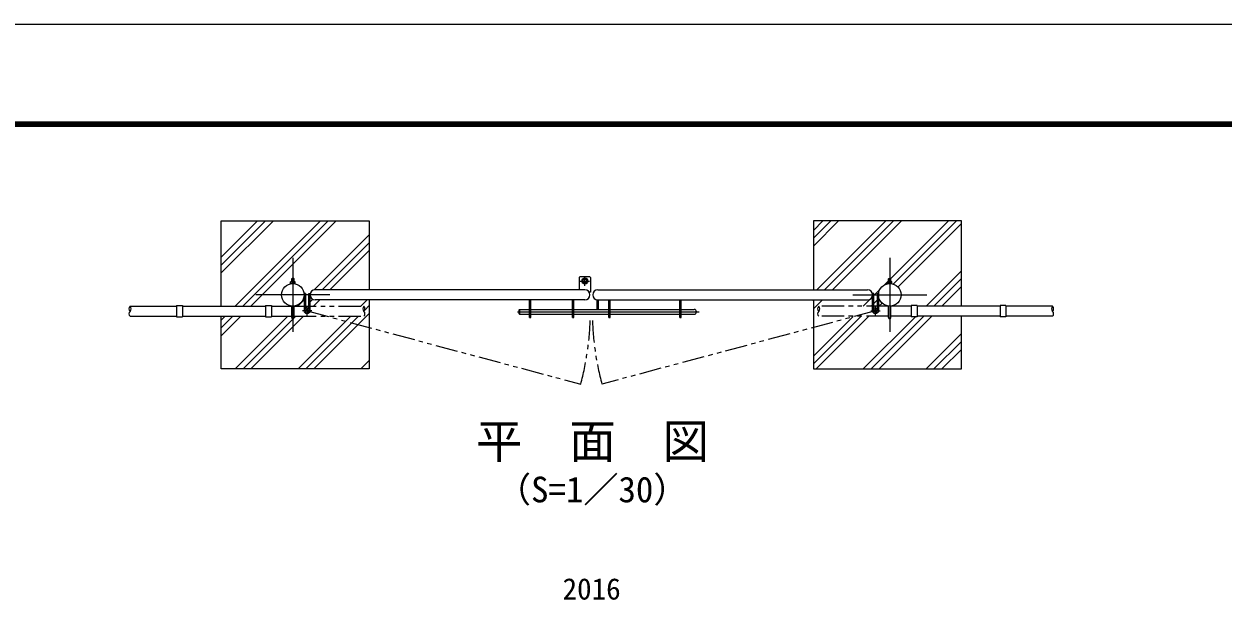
# Model space of a CAD drawing. Units: millimetres, scale not verified. Extents: x -6300 to 6300, y -4455 to 4455.
# Drawn here: x 0 to 4049, y 2511 to 4455 of the extents above; entities that cross this region are included whole.
import ezdxf
from ezdxf.enums import TextEntityAlignment as Align

# ---------------------------------------------------------------- set-up
doc = ezdxf.new("R2010")
doc.units = ezdxf.units.MM
doc.header["$LTSCALE"] = 30
for name, pattern in [('DASHED', [7.5, 6, -1.5]), ('USER1', [50.8, 31.75, -6.35, 6.35, -6.35]), ('USER2', [5, 2.5, -0.5, 0.5, -0.5, 0.5, -0.5])]:
    doc.linetypes.add(name, pattern=pattern)
for name, color, linetype, lineweight in [('0-0_D-STR1', 1, 'Continuous', 18), ('0-1_D-DCR-HCH', 7, 'Continuous', 9), ('0-2_D-STR4', 7, 'Continuous', 9), ('0-4_D-STR3', 3, 'Continuous', 13), ('0-5_D-STR-DIM', 7, 'Continuous', 9), ('0-8_D-TTL-TXT', 7, 'Continuous', 18), ('0-A_D-BMK', 2, 'USER1', 13), ('0-B_D-TTL', 7, 'Continuous', 9)]:
    doc.layers.add(name, color=color, linetype=linetype, lineweight=lineweight)
doc.styles.add('ＭＳ ゴシック', font='')
doc.styles.get('ＭＳ ゴシック').set_extended_font_data('MS Gothic')

msp = doc.modelspace()

# ---------------------------------------------------------------- linework, layer by layer
at = {"layer": '0-0_D-STR1'}
for p, q in [((1893.96, 3558.05), (982.96, 3558.05)), ((1893.96, 3524.05), (982.96, 3524.05)), ((1937.46, 3558.05), (2848.46, 3558.05)), ((1937.46, 3524.05), (2848.46, 3524.05)), ((357.81, 3502.9), (515.31, 3502.9)), ((535.31, 3502.9), (815.31, 3502.9)), ((835.31, 3502.9), (903.81, 3502.9)), ((2996.11, 3502.9), (2927.61, 3502.9)), ((3296.11, 3502.9), (3016.11, 3502.9)), ((3473.61, 3502.9), (3316.11, 3502.9)), ((357.81, 3468.9), (515.31, 3468.9)), ((535.31, 3468.9), (815.31, 3468.9)), ((835.31, 3468.9), (903.81, 3468.9)), ((2996.11, 3468.9), (2927.61, 3468.9)), ((3296.11, 3468.9), (3016.11, 3468.9)), ((3473.61, 3468.9), (3316.11, 3468.9))]:
    msp.add_line(p, q, dxfattribs=at)
at = {"layer": '0-0_D-STR1', "linetype": 'USER2', "lineweight": 13}
for p, q in [((911.81, 3502.9), (1147.81, 3502.9)), ((2919.61, 3502.9), (2683.61, 3502.9)), ((911.81, 3468.9), (1147.81, 3468.9)), ((2919.61, 3468.9), (2683.61, 3468.9))]:
    msp.add_line(p, q, dxfattribs=at)
at = {"layer": '0-0_D-STR1'}
for centre in [(907.81, 3541.05), (2923.61, 3541.05)]:
    msp.add_circle(centre, 38.15, dxfattribs=at)
for centre, start, end in [((982.96, 3541.05), 90, 270), ((1893.96, 3541.05), 270, 90), ((1937.46, 3541.05), 90, 270), ((2848.46, 3541.05), 270, 90)]:
    msp.add_arc(centre, 17, start, end, dxfattribs=at)
at = {"layer": '0-1_D-DCR-HCH'}
for p, q in [((665.71, 3614.95), (841.81, 3791.05)), ((665.71, 3641.47), (815.29, 3791.05)), ((665.71, 3667.98), (788.78, 3791.05)), ((712.76, 3502.9), (1000.91, 3791.05)), ((739.28, 3502.9), (1027.43, 3791.05)), ((765.79, 3502.9), (1053.94, 3791.05)), ((2665.71, 3705.76), (2751, 3791.05)), ((2665.71, 3732.28), (2724.48, 3791.05)), ((2665.71, 3758.79), (2697.97, 3791.05)), ((2677.1, 3558.05), (2910.1, 3791.05)), ((2703.61, 3558.05), (2936.61, 3791.05)), ((2730.13, 3558.05), (2963.13, 3791.05)), ((2927.06, 3595.88), (3122.23, 3791.05)), ((2935.07, 3577.38), (3148.75, 3791.05)), ((2951.35, 3567.14), (3165.71, 3781.5)), ((979.7, 3557.71), (1165.71, 3743.72)), ((1006.56, 3558.05), (1165.71, 3717.2)), ((1033.07, 3558.05), (1165.71, 3690.68)), ((3046.21, 3502.9), (3165.71, 3622.4)), ((2906.08, 3574.9), (2916.11, 3584.93)), ((2916.41, 3585.23), (2919.61, 3588.43)), ((3072.73, 3502.9), (3165.71, 3595.88)), ((3099.25, 3502.9), (3165.71, 3569.36)), ((924.89, 3502.9), (945.96, 3523.97)), ((965.96, 3543.97), (966.3, 3544.31)), ((965.96, 3517.45), (974.72, 3526.21)), ((977.92, 3502.9), (999.07, 3524.05)), ((1137.02, 3502.9), (1158.17, 3524.05)), ((2665.71, 3493.63), (2696.13, 3524.05)), ((2665.71, 3520.15), (2669.61, 3524.05)), ((2834.08, 3502.9), (2858.79, 3527.61)), ((2861.9, 3530.72), (2865.46, 3534.28)), ((2869.96, 3512.26), (2880.96, 3523.26)), ((2885.46, 3527.76), (2887.35, 3529.65)), ((1150.36, 3489.72), (1165.71, 3505.07)), ((2860.6, 3502.9), (2865.46, 3507.76)), ((2887.11, 3502.9), (2897.58, 3513.37)), ((665.71, 3402.82), (731.79, 3468.9)), ((665.71, 3429.33), (705.28, 3468.9)), ((665.71, 3455.85), (678.76, 3468.9)), ((713.04, 3291.05), (890.89, 3468.9)), ((739.56, 3291.05), (909.37, 3460.86)), ((766.07, 3291.05), (943.92, 3468.9)), ((911.49, 3462.98), (917.41, 3468.9)), ((2665.71, 3308.01), (2826.6, 3468.9)), ((2675.26, 3291.05), (2853.11, 3468.9)), ((2834.36, 3291.05), (3010.21, 3466.9)), ((2860.88, 3291.05), (3038.73, 3468.9)), ((2887.4, 3291.05), (3065.25, 3468.9)), ((3046.49, 3291.05), (3165.71, 3410.27)), ((3073.01, 3291.05), (3165.71, 3383.75)), ((3099.53, 3291.05), (3165.71, 3357.23)), ((1137.31, 3291.05), (1165.71, 3319.45)), ((1163.82, 3291.05), (1165.71, 3292.94))]:
    msp.add_line(p, q, dxfattribs=at)
for points in [[(2869.96, 3538.78), (2872.23, 3541.05), (2889.9, 3558.72)], [(925.17, 3291.05), (1086.3, 3452.18), (1103.02, 3468.9)], [(951.69, 3291.05), (1107.22, 3446.58), (1129.54, 3468.9)], [(978.21, 3291.05), (1128.14, 3440.98), (1165.71, 3478.55)], [(2665.71, 3334.53), (2797.32, 3466.15), (2800.08, 3468.9)]]:
    msp.add_lwpolyline(points, dxfattribs=at)
at = {"layer": '0-2_D-STR4'}
for p, q in [((1165.71, 3791.05), (1165.71, 3558.05)), ((2665.71, 3791.05), (2665.71, 3558.05))]:
    msp.add_line(p, q, dxfattribs=at)
for points in [[(665.71, 3502.9), (665.71, 3791.05), (1165.71, 3791.05)], [(3165.71, 3502.9), (3165.71, 3791.05), (2665.71, 3791.05)], [(1165.71, 3524.05), (1165.71, 3291.05), (665.71, 3291.05), (665.71, 3468.9)], [(2665.71, 3524.05), (2665.71, 3291.05), (3165.71, 3291.05), (3165.71, 3468.9)]]:
    msp.add_lwpolyline(points, dxfattribs=at)
at = {"layer": '0-4_D-STR3'}
for p, q in [((900.31, 3579.2), (900.31, 3585)), ((915.31, 3579.2), (900.31, 3579.2)), ((913.73, 3585.7), (902.16, 3585.7)), ((903.81, 3595.33), (905.01, 3596.53)), ((903.81, 3585.7), (903.81, 3595.33)), ((903.81, 3578.99), (903.81, 3579.2)), ((904.06, 3585), (904.06, 3579.2)), ((904.51, 3585.7), (904.51, 3596.03)), ((910.61, 3596.53), (905.01, 3596.53)), ((911.11, 3585.7), (911.11, 3596.03)), ((911.56, 3585), (911.56, 3579.2)), ((911.81, 3585.7), (911.81, 3595.33)), ((911.81, 3578.99), (911.81, 3579.2)), ((915.31, 3579.2), (915.31, 3585)), ((1877.96, 3602.8), (1874.96, 3599.8)), ((1874.96, 3599.8), (1874.96, 3558.05)), ((1877.96, 3602.8), (1909.96, 3602.8)), ((1909.96, 3602.8), (1912.96, 3599.8)), ((1912.96, 3599.8), (1912.96, 3549.8)), ((2916.11, 3579.2), (2916.11, 3585)), ((2916.11, 3579.2), (2931.11, 3579.2)), ((2917.69, 3585.7), (2929.26, 3585.7)), ((2919.61, 3585.7), (2919.61, 3595.33)), ((2919.61, 3578.99), (2919.61, 3579.2)), ((2919.86, 3585), (2919.86, 3579.2)), ((2920.31, 3585.7), (2920.31, 3596.03)), ((2920.81, 3596.53), (2926.41, 3596.53)), ((2927.61, 3595.33), (2926.41, 3596.53)), ((2926.91, 3585.7), (2926.91, 3596.03)), ((2927.36, 3585), (2927.36, 3579.2)), ((2927.61, 3585.7), (2927.61, 3595.33)), ((2927.61, 3578.99), (2927.61, 3579.2)), ((2931.11, 3579.2), (2931.11, 3585)), ((945.96, 3546.05), (945.96, 3487.05)), ((950.46, 3546.05), (945.96, 3546.05)), ((950.46, 3546.05), (950.46, 3495.4)), ((961.46, 3495.4), (961.46, 3546.05)), ((961.46, 3546.05), (965.96, 3546.05)), ((965.96, 3487.05), (965.96, 3546.05)), ((1707.46, 3464.8), (1707.46, 3524.05)), ((1711.96, 3464.8), (1711.96, 3524.05)), ((1852.46, 3464.8), (1852.46, 3524.05)), ((1856.96, 3464.8), (1856.96, 3524.05)), ((1912.96, 3549.8), (1908.53, 3549.8)), ((1935.71, 3524.05), (1940.21, 3524.05)), ((1935.71, 3491.8), (1935.71, 3524.05)), ((1940.21, 3491.8), (1940.21, 3524.05)), ((1974.46, 3464.8), (1974.46, 3524.05)), ((1978.96, 3464.8), (1978.96, 3524.05)), ((2214.46, 3464.8), (2214.46, 3524.05)), ((2218.96, 3464.8), (2218.96, 3524.05)), ((2865.46, 3487.05), (2865.46, 3546.05)), ((2869.96, 3546.05), (2865.46, 3546.05)), ((2869.96, 3495.4), (2869.96, 3546.05)), ((2880.96, 3546.05), (2880.96, 3495.4)), ((2880.96, 3546.05), (2885.46, 3546.05)), ((2885.46, 3546.05), (2885.46, 3487.05)), ((515.31, 3504.9), (515.31, 3466.9)), ((515.31, 3504.9), (535.31, 3504.9)), ((535.31, 3504.9), (535.31, 3466.9)), ((815.31, 3504.9), (815.31, 3466.9)), ((815.31, 3504.9), (835.31, 3504.9)), ((835.31, 3504.9), (835.31, 3466.9)), ((903.81, 3464.53), (903.81, 3503.11)), ((911.81, 3464.53), (911.81, 3503.11)), ((1670.96, 3489.8), (1672.96, 3491.8)), ((1670.96, 3489.8), (1670.96, 3477.8)), ((1672.96, 3491.8), (1707.46, 3491.8)), ((1672.96, 3491.8), (1672.96, 3475.8)), ((1711.96, 3491.8), (1852.46, 3491.8)), ((1856.96, 3491.8), (1974.46, 3491.8)), ((1978.96, 3491.8), (2214.46, 3491.8)), ((2218.96, 3491.8), (2262.96, 3491.8)), ((2919.61, 3464.53), (2919.61, 3503.11)), ((2927.61, 3464.53), (2927.61, 3503.11)), ((2996.11, 3504.9), (2996.11, 3466.9)), ((3016.11, 3504.9), (2996.11, 3504.9)), ((3016.11, 3504.9), (3016.11, 3466.9)), ((3296.11, 3504.9), (3296.11, 3466.9)), ((3316.11, 3504.9), (3296.11, 3504.9)), ((3316.11, 3504.9), (3316.11, 3466.9)), ((515.31, 3466.9), (535.31, 3466.9)), ((815.31, 3466.9), (835.31, 3466.9)), ((1670.96, 3477.8), (1672.96, 3475.8)), ((1672.96, 3475.8), (1707.46, 3475.8)), ((1707.46, 3464.8), (1711.96, 3464.8)), ((1711.96, 3475.8), (1852.46, 3475.8)), ((1852.46, 3464.8), (1856.96, 3464.8)), ((1856.96, 3475.8), (1974.46, 3475.8)), ((1974.46, 3464.8), (1978.96, 3464.8)), ((1978.96, 3475.8), (2214.46, 3475.8)), ((2214.46, 3464.8), (2218.96, 3464.8)), ((2218.96, 3475.8), (2262.96, 3475.8)), ((3016.11, 3466.9), (2996.11, 3466.9)), ((3316.11, 3466.9), (3296.11, 3466.9))]:
    msp.add_line(p, q, dxfattribs=at)
for points in [[(910.61, 3596.53), (911.81, 3595.33), (903.81, 3595.33)], [(2920.81, 3596.53), (2919.61, 3595.33), (2927.61, 3595.33)]]:
    msp.add_lwpolyline(points, dxfattribs=at)
for centre, radius in [((1893.96, 3587.8), 10), ((1893.96, 3587.8), 6.5), ((955.96, 3487.05), 10), ((955.96, 3487.05), 5.5), ((2875.46, 3487.05), 10), ((2875.46, 3487.05), 5.5)]:
    msp.add_circle(centre, radius, dxfattribs=at)
for centre, radius, start, end in [((902.18, 3582.84), 2.86, 49.0514, 130.9486), ((907.81, 3575.31), 10.39, 68.85295, 111.14705), ((913.43, 3582.9), 2.81, 48.21899, 131.78101), ((2917.98, 3582.9), 2.81, 48.21899, 131.78101), ((2923.61, 3575.31), 10.39, 68.85295, 111.14705), ((2929.23, 3582.84), 2.86, 49.0514, 130.9486), ((2262.96, 3483.8), 8, 270, 90)]:
    msp.add_arc(centre, radius, start, end, dxfattribs=at)
at = {"layer": '0-4_D-STR3', "linetype": 'DASHED'}
for centre in [(907.81, 3464.53), (2923.61, 3464.53)]:
    msp.add_arc(centre, 4, 180, 0, dxfattribs=at)
at = {"layer": '0-5_D-STR-DIM'}
for centre, start, end in [((366.36, 3494.4), 135.18146, 224.81854), ((366.36, 3477.4), 135.18146, 224.81854), ((349.26, 3494.4), 315.18146, 44.81854), ((1156.36, 3494.4), 135.18146, 224.81854), ((1139.26, 3494.4), 315.18146, 44.81854), ((1139.26, 3477.4), 315.18146, 44.81854), ((2692.16, 3494.4), 135.18146, 224.81854), ((2692.16, 3477.4), 135.18146, 224.81854), ((2675.06, 3494.4), 315.18146, 44.81854), ((3482.16, 3494.4), 135.18146, 224.81854), ((3465.06, 3494.4), 315.18146, 44.81854), ((3465.06, 3477.4), 315.18146, 44.81854)]:
    msp.add_arc(centre, 12.06, start, end, dxfattribs=at)
at = {"layer": '0-A_D-BMK'}
for p, q in [((907.81, 3666.05), (907.81, 3416.05)), ((2923.61, 3666.05), (2923.61, 3416.05)), ((1877.96, 3587.8), (1909.96, 3587.8)), ((1893.96, 3571.8), (1893.96, 3603.8)), ((1032.81, 3541.05), (782.81, 3541.05)), ((2798.61, 3541.05), (3048.61, 3541.05)), ((971.49, 3487.05), (940.43, 3487.05)), ((955.96, 3471.52), (955.96, 3502.58)), ((1666.62, 3483.8), (2279.57, 3483.8)), ((2859.93, 3487.05), (2890.99, 3487.05)), ((2875.46, 3471.52), (2875.46, 3502.58))]:
    msp.add_line(p, q, dxfattribs=at)
at = {"layer": '0-A_D-BMK', "linetype": 'USER2'}
for p, q in [((955.96, 3487.05), (1879.98, 3239.82)), ((2875.46, 3487.05), (1951.44, 3239.82))]:
    msp.add_line(p, q, dxfattribs=at)
for centre, start, end in [((955.96, 3487.05), 345.02102, 358.06786), ((2875.46, 3487.05), 181.93214, 194.97898)]:
    msp.add_arc(centre, 956.52, start, end, dxfattribs=at)
at = {"layer": '0-B_D-TTL', "color": 2, "lineweight": 18}
msp.add_lwpolyline([(-6300.35, 4455.14), (6299.65, 4455.14), (6299.65, -4454.86), (-6300.35, -4454.86)], close=True, dxfattribs=at)
at = {"layer": '0-B_D-TTL'}
for points in [[(-5895.35, 4125.14), (5894.65, 4125.14), (5894.65, -4124.86), (-5895.35, -4124.86)], [(-5891.6, 4121.39), (5890.9, 4121.39), (5890.9, -4121.11), (-5891.6, -4121.11)], [(-5887.85, 4117.64), (5887.15, 4117.64), (5887.15, -4117.36), (-5887.85, -4117.36)], [(-5884.1, 4113.89), (5883.4, 4113.89), (5883.4, -4113.61), (-5884.1, -4113.61)], [(-5880.35, 4110.14), (5879.65, 4110.14), (5879.65, -4109.86), (-5880.35, -4109.86)]]:
    msp.add_lwpolyline(points, close=True, dxfattribs=at)

# ---------------------------------------------------------------- texts
at = {"layer": '0-5_D-STR-DIM', "style": 'ＭＳ ゴシック'}
msp.add_text('2016', height=72.14, dxfattribs=at).set_placement((1818.62, 2491.21), align=Align.BOTTOM_LEFT)
at = {"layer": '0-8_D-TTL-TXT', "style": 'ＭＳ ゴシック'}
for s, height, p in [('平\u3000面\u3000図', 115.5, (1525.86, 2954.75)), ('（S=1／30）', 86.66, (1594.08, 2814.95))]:
    msp.add_text(s, height=height, dxfattribs=at).set_placement(p, align=Align.BOTTOM_LEFT)

doc.saveas('drawing.dxf')
